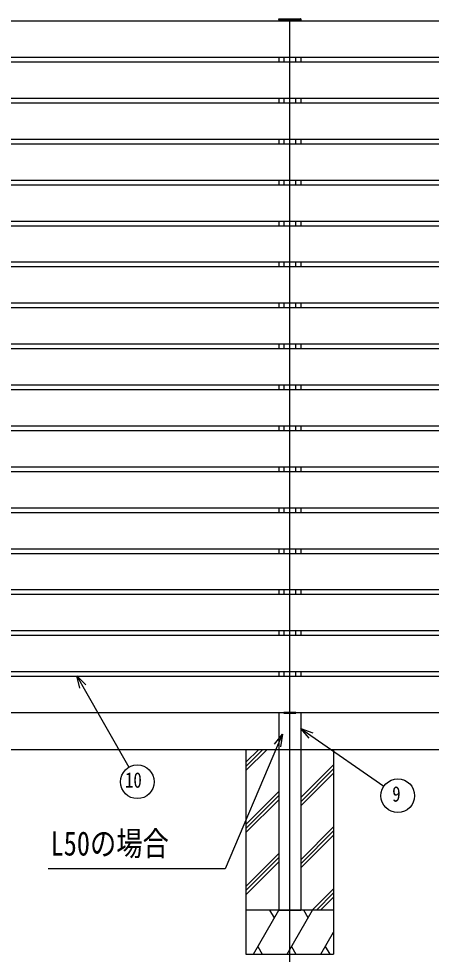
# Model space of a CAD drawing. Units: millimetres, scale not verified. Extents: x -10512 to 10512, y -7425 to 7425.
# Drawn here: x -1935 to -523, y -4346 to -1148 of the extents above; entities that cross this region are included whole.
import ezdxf
from ezdxf.enums import TextEntityAlignment as Align

# ---------------------------------------------------------------- set-up
doc = ezdxf.new("R2010")
doc.units = ezdxf.units.MM
doc.header["$LTSCALE"] = 30
for name, color, linetype in [('0-4_YKK_12', 2, 'Continuous'), ('0-5_YKK_A1', 4, 'Continuous'), ('0-6_YKK_D', 6, 'Continuous')]:
    doc.layers.add(name, color=color, linetype=linetype)
doc.styles.add('ＭＳ ゴシック', font='')
doc.styles.get('ＭＳ ゴシック').set_extended_font_data('MS Gothic')

msp = doc.modelspace()

# ---------------------------------------------------------------- linework, layer by layer
at = {"layer": '0-4_YKK_12'}
msp.add_line((-1007.42, -4395.91), (-1007.41, -1148.41), dxfattribs=at)
at = {"layer": '0-5_YKK_A1'}
for p, q in [((-1045.41, -1150.91), (-1045.33, -1149.36)), ((-1045.41, -1150.91), (-969.41, -1150.91)), ((-1044.92, -1150.91), (-1044.92, -1155.91)), ((-1044.92, -1150.91), (-969.92, -1150.91)), ((-1044.33, -1148.41), (-970.49, -1148.41)), ((-969.92, -1150.91), (-969.92, -1155.91)), ((-969.49, -1149.36), (-969.41, -1150.91)), ((-3501.92, -1155.91), (1487.08, -1155.91)), ((-986.92, -1155.91), (-1027.92, -1155.91)), ((-1027.42, -1155.91), (-987.42, -1155.91)), ((-986.92, -1155.91), (-986.92, -1153.91)), ((-3501.92, -1279.91), (1487.08, -1279.91)), ((-3501.92, -1295.91), (1487.08, -1295.91)), ((-1044.92, -1279.91), (-1044.92, -1295.91)), ((-1027.42, -1279.91), (-1027.42, -1295.91)), ((-987.42, -1279.91), (-987.42, -1295.91)), ((-969.92, -1279.91), (-969.92, -1295.91)), ((-3501.92, -1419.91), (1487.08, -1419.91)), ((-3501.92, -1435.91), (1487.08, -1435.91)), ((-1044.92, -1419.91), (-1044.92, -1435.91)), ((-1027.42, -1419.91), (-1027.42, -1435.91)), ((-987.42, -1419.91), (-987.42, -1435.91)), ((-969.92, -1419.91), (-969.92, -1435.91)), ((-3501.92, -1559.91), (1487.08, -1559.91)), ((-1044.92, -1559.91), (-1044.92, -1575.91)), ((-1027.42, -1559.91), (-1027.42, -1575.91)), ((-987.42, -1559.91), (-987.42, -1575.91)), ((-969.92, -1559.91), (-969.92, -1575.91)), ((-3501.92, -1575.91), (1487.08, -1575.91)), ((-3501.92, -1699.91), (1487.08, -1699.91)), ((-3501.92, -1715.91), (1487.08, -1715.91)), ((-1044.92, -1699.91), (-1044.92, -1715.91)), ((-1027.42, -1699.91), (-1027.42, -1715.91)), ((-987.42, -1699.91), (-987.42, -1715.91)), ((-969.92, -1699.91), (-969.92, -1715.91)), ((-3501.92, -1839.91), (1487.08, -1839.91)), ((-1044.92, -1839.91), (-1044.92, -1855.91)), ((-1027.42, -1839.91), (-1027.42, -1855.91)), ((-987.42, -1839.91), (-987.42, -1855.91)), ((-969.92, -1839.91), (-969.92, -1855.91)), ((-3501.92, -1855.91), (1487.08, -1855.91)), ((-3501.92, -1979.91), (1487.08, -1979.91)), ((-1044.92, -1979.91), (-1044.92, -1995.91)), ((-1027.42, -1979.91), (-1027.42, -1995.91)), ((-987.42, -1979.91), (-987.42, -1995.91)), ((-969.92, -1979.91), (-969.92, -1995.91)), ((-3501.92, -1995.91), (1487.08, -1995.91)), ((-3501.92, -2119.91), (1487.08, -2119.91)), ((-3501.92, -2135.91), (1487.08, -2135.91)), ((-1044.92, -2119.91), (-1044.92, -2135.91)), ((-1027.42, -2119.91), (-1027.42, -2135.91)), ((-987.42, -2119.91), (-987.42, -2135.91)), ((-969.92, -2119.91), (-969.92, -2135.91)), ((-3501.92, -2259.91), (1487.08, -2259.91)), ((-1044.92, -2259.91), (-1044.92, -2275.91)), ((-1027.42, -2259.91), (-1027.42, -2275.91)), ((-987.42, -2259.91), (-987.42, -2275.91)), ((-969.92, -2259.91), (-969.92, -2275.91)), ((-3501.92, -2275.91), (1487.08, -2275.91)), ((-3501.92, -2399.91), (1487.08, -2399.91)), ((-3501.92, -2415.91), (1487.08, -2415.91)), ((-1044.92, -2399.91), (-1044.92, -2415.91)), ((-1027.42, -2399.91), (-1027.42, -2415.91)), ((-987.42, -2399.91), (-987.42, -2415.91)), ((-969.92, -2399.91), (-969.92, -2415.91)), ((-3501.92, -2539.91), (1487.08, -2539.91)), ((-3501.92, -2555.91), (1487.08, -2555.91)), ((-1044.92, -2539.91), (-1044.92, -2555.91)), ((-1027.42, -2539.91), (-1027.42, -2555.91)), ((-987.42, -2539.91), (-987.42, -2555.91)), ((-969.92, -2539.91), (-969.92, -2555.91)), ((-3501.92, -2679.91), (1487.08, -2679.91)), ((-1044.92, -2679.91), (-1044.92, -2695.91)), ((-1027.42, -2679.91), (-1027.42, -2695.91)), ((-987.42, -2679.91), (-987.42, -2695.91)), ((-969.92, -2679.91), (-969.92, -2695.91)), ((-3501.92, -2695.91), (1487.08, -2695.91)), ((-3501.92, -2819.91), (1487.08, -2819.91)), ((-3501.92, -2835.91), (1487.08, -2835.91)), ((-1044.92, -2819.91), (-1044.92, -2835.91)), ((-1027.42, -2819.91), (-1027.42, -2835.91)), ((-987.42, -2819.91), (-987.42, -2835.91)), ((-969.92, -2819.91), (-969.92, -2835.91)), ((-3501.92, -2959.91), (1487.08, -2959.91)), ((-1044.92, -2959.91), (-1044.92, -2975.91)), ((-1027.42, -2959.91), (-1027.42, -2975.91)), ((-987.42, -2959.91), (-987.42, -2975.91)), ((-969.92, -2959.91), (-969.92, -2975.91)), ((-3501.92, -2975.91), (1487.08, -2975.91)), ((-3501.92, -3099.91), (1487.08, -3099.91)), ((-1044.92, -3099.91), (-1044.92, -3115.91)), ((-1027.42, -3099.91), (-1027.42, -3115.91)), ((-987.42, -3099.91), (-987.42, -3115.91)), ((-969.92, -3099.91), (-969.92, -3115.91)), ((-3501.92, -3115.91), (1487.08, -3115.91)), ((-3501.92, -3239.91), (1487.08, -3239.91)), ((-3501.92, -3255.91), (1487.08, -3255.91)), ((-1044.92, -3239.91), (-1044.92, -3255.91)), ((-1027.42, -3239.91), (-1027.42, -3255.91)), ((-987.42, -3239.91), (-987.42, -3255.91)), ((-969.92, -3239.91), (-969.92, -3255.91)), ((-3501.92, -3379.91), (1487.08, -3379.91)), ((-1044.92, -3379.91), (-1044.92, -3395.91)), ((-1027.42, -3379.91), (-1027.42, -3395.91)), ((-987.42, -3379.91), (-987.42, -3395.91)), ((-969.92, -3379.91), (-969.92, -3395.91)), ((-3501.92, -3395.91), (1487.08, -3395.91)), ((-3501.92, -3519.91), (1487.08, -3519.91)), ((-986.92, -3519.91), (-1027.92, -3519.91)), ((-986.92, -3519.91), (-986.92, -3521.91)), ((-2399.22, -3645.91), (384.38, -3645.91)), ((-1157.42, -3645.91), (-1157.42, -4345.91)), ((-1157.42, -3690.09), (-1113.24, -3645.91)), ((-1157.42, -3704.24), (-1099.1, -3645.91)), ((-1157.42, -3718.38), (-1084.95, -3645.91)), ((-857.42, -3645.91), (-857.42, -4345.91)), ((-969.92, -3810.96), (-857.42, -3698.46)), ((-969.92, -3825.1), (-857.42, -3712.6)), ((-969.92, -3839.24), (-857.42, -3726.75)), ((-1157.42, -3902.22), (-1044.92, -3789.73)), ((-1157.42, -3916.37), (-1044.92, -3803.87)), ((-1157.42, -3930.51), (-1044.92, -3818.01)), ((-969.92, -4023.09), (-857.42, -3910.59)), ((-969.92, -4037.23), (-857.42, -3924.73)), ((-969.92, -4051.37), (-857.42, -3938.88)), ((-1157.42, -4114.36), (-1044.92, -4001.86)), ((-1157.42, -4128.5), (-1044.92, -4016)), ((-1157.42, -4142.64), (-1044.92, -4030.14)), ((-930.61, -4195.91), (-857.42, -4122.72)), ((-916.47, -4195.91), (-857.42, -4136.86)), ((-902.32, -4195.91), (-857.42, -4151.01)), ((-857.42, -4195.91), (-1157.42, -4195.91)), ((-1131.73, -4345.91), (-1045.13, -4195.91)), ((-1060.13, -4221.9), (-1075.13, -4195.91)), ((-1044.92, -4195.91), (-969.92, -4195.91)), ((-1016.26, -4345.91), (-929.66, -4195.91)), ((-944.66, -4221.9), (-959.66, -4195.91)), ((-900.79, -4345.91), (-857.42, -4270.79)), ((-1157.42, -4345.91), (-857.42, -4345.91)), ((-1116.73, -4319.93), (-1101.73, -4345.91)), ((-1001.26, -4319.93), (-986.26, -4345.91)), ((-885.79, -4319.93), (-870.79, -4345.91))]:
    msp.add_line(p, q, dxfattribs=at)
for points in [[(-1027.92, -1155.91), (-1027.92, -1153.91), (-986.92, -1153.91)], [(-1044.92, -3519.91), (-1044.92, -3645.91), (-1044.92, -4195.91)], [(-1027.92, -3519.91), (-1027.92, -3521.91), (-986.92, -3521.91)], [(-969.92, -3519.91), (-969.92, -3645.91), (-969.92, -4195.91)]]:
    msp.add_lwpolyline(points, dxfattribs=at)
for centre, start, end in [((-1044.33, -1149.41), 90, 177), ((-970.49, -1149.41), 3, 90)]:
    msp.add_arc(centre, 1, start, end, dxfattribs=at)
at = {"layer": '0-6_YKK_D'}
for points in [[(-1725.43, -3436.82), (-1736.67, -3394.28), (-1705.67, -3425.5)], [(-1736.67, -3394.28), (-1715.55, -3431.16), (-1557.66, -3706.86)], [(-941.45, -3608.12), (-969.92, -3574.57), (-928.49, -3589.39)], [(-969.92, -3574.57), (-934.97, -3598.76), (-685.05, -3771.7)], [(-1032.42, -3593.43), (-1049.09, -3632.52), (-1229, -4054.37), (-1833.92, -4054.37)], [(-1059.56, -3628.06), (-1032.42, -3593.43), (-1038.61, -3636.99)]]:
    msp.add_lwpolyline(points, dxfattribs=at)
for centre in [(-1529.04, -3756.85), (-637.69, -3804.47)]:
    msp.add_circle(centre, 57.6, dxfattribs=at)

# ---------------------------------------------------------------- texts
at = {"layer": '0-6_YKK_D', "style": 'ＭＳ ゴシック', "width": 0.8}
for s, height, p in [('10', 52.79, (-1571.28, -3792.85)), ('9', 52.79, (-656.89, -3840.47)), ('L50の場合', 82.48, (-1825.88, -4033.67))]:
    msp.add_text(s, height=height, dxfattribs=at).set_placement(p, align=Align.BOTTOM_LEFT)

doc.saveas('drawing.dxf')
